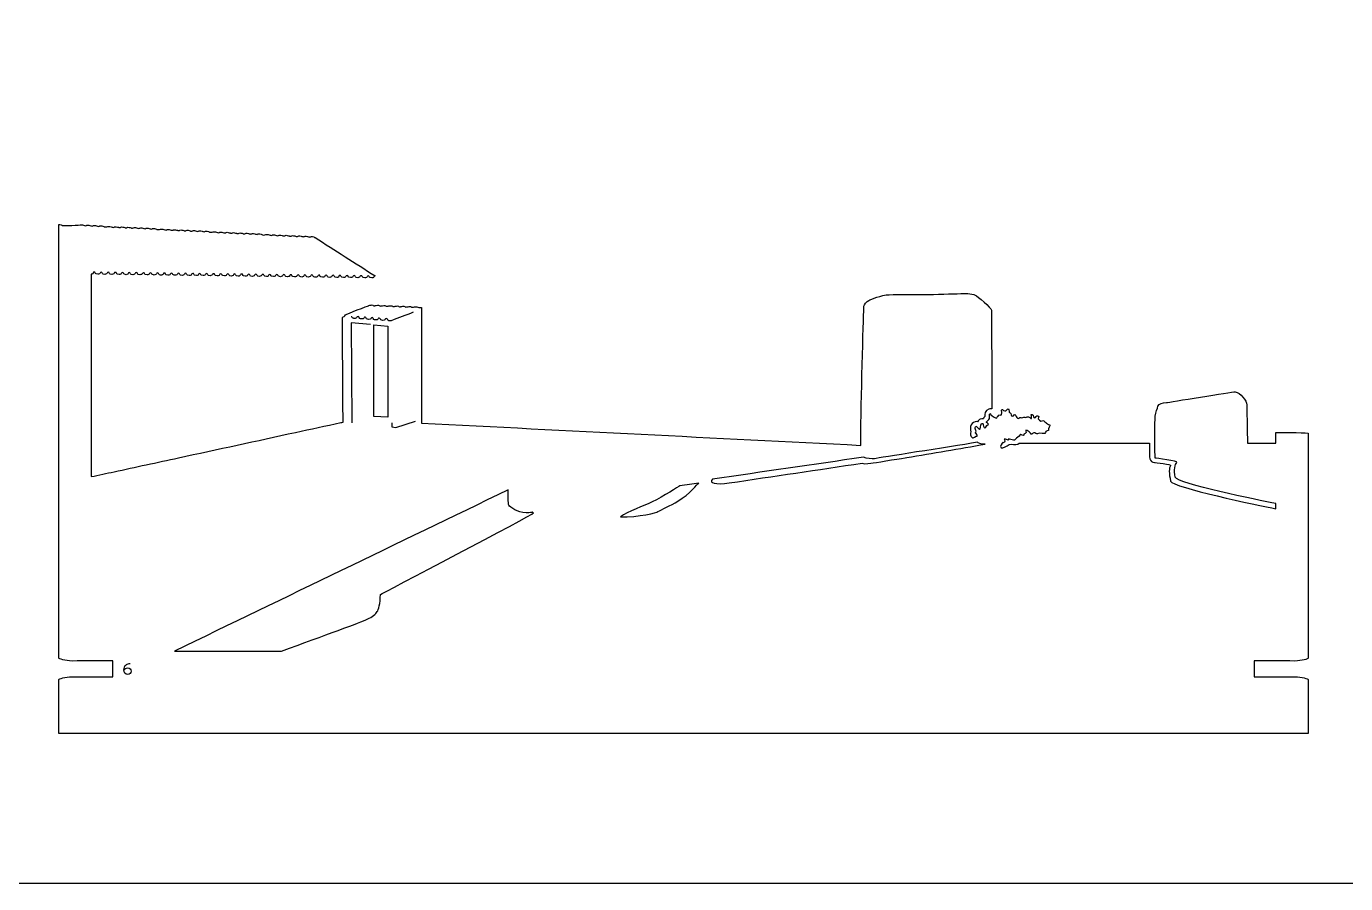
# Model space of a CAD drawing. Extents: x 0 to 1250, y 0 to 460.
# Drawn here: x 251.8 to 495.5, y 0.1 to 158.5 of the extents above; entities that cross this region are included whole.
import ezdxf

# ---------------------------------------------------------------- set-up
doc = ezdxf.new("R2010")
doc.units = 0
doc.header["$MEASUREMENT"] = 0
doc.layers.add('DEFAULT', color=18, linetype='CONTINUOUS')

msp = doc.modelspace()

# ---------------------------------------------------------------- linework, layer by layer
at = {"layer": 'DEFAULT', "color": 18}
msp.add_lwpolyline([(1250.13, 0.12), (0.12, 0.12), (0.12, 460.12), (1250.13, 460.12)], close=True, dxfattribs=at)
for points in [[(315.39, 103.39), (311.83, 103.68), (311.96, 85.21)], [(319.33, 85.21), (319.33, 84.48), (320.08, 84.4), (323.72, 85.52)]]:
    msp.add_lwpolyline(points, dxfattribs=at)
at = {"layer": 'DEFAULT', "color": 1}
msp.add_lwpolyline([(316.01, 103.35), (318.61, 103.12), (318.61, 86.27), (316.01, 86.4)], close=True, dxfattribs=at)
for points, knots in [([(483.63, 41.29), (483.98, 41.29), (484.75, 41.24), (486.14, 41.24), (487.47, 41.24), (488.56, 41.66), (488.63, 41.74), (488.63, 55.61), (488.63, 69.48), (488.63, 83.35), (487.52, 83.42), (483.18, 83.49), (482.64, 83.46), (482.64, 82.8), (482.64, 82.15), (482.64, 81.49), (480.89, 81.49), (479.13, 81.49), (477.38, 81.49), (477.36, 83.24), (477.26, 88.57), (477.26, 88.57), (477.26, 89.28), (476.11, 90.87), (475.09, 90.96), (474.65, 90.96), (462.74, 89.03), (462.42, 88.99), (461.74, 88.9), (460.98, 88.78), (460.86, 88.31), (460.74, 87.84), (460.47, 87.19), (460.36, 86.49), (460.28, 86.05), (460.26, 83.57), (460.27, 81.49), (460.28, 80.23), (460.31, 79.13), (460.36, 78.73), (460.36, 78.73), (464.71, 78.2), (464.36, 77.9), (464, 77.61), (463.71, 76.55), (464.06, 75.2), (464.38, 73.99), (479.44, 70.95), (482.64, 70.32), (482.64, 70), (482.64, 69.69), (482.64, 69.38), (479.36, 70.04), (463.52, 73.28), (463.2, 74.49), (462.85, 75.85), (462.85, 77), (463.2, 77.3), (463.55, 77.59), (460.21, 77.94), (460.21, 77.94), (459.21, 77.94), (459.26, 79), (459.26, 80.11), (459.26, 80.57), (459.26, 81.03), (459.26, 81.49), (451.24, 81.49), (443.22, 81.49), (435.2, 81.49), (434.93, 81.13), (434.35, 81.23), (433.75, 81.27), (433.11, 81.31), (432.92, 80.78), (432.2, 80.6), (431.56, 80.43), (431.73, 81.12), (432.07, 81.49), (432.1, 81.54), (432.14, 81.58), (432.19, 81.61), (432.27, 81.43), (432.77, 81.74), (432.49, 82.11), (432.21, 82.48), (433.49, 81.82), (433.22, 82.16), (432.94, 82.51), (434.26, 81.76), (434.48, 82.16), (434.7, 82.56), (435.3, 82.62), (435.35, 82.96), (435.4, 83.3), (436.25, 82.68), (436.06, 82.95), (435.88, 83.22), (436.75, 83.35), (436.45, 83.72), (436.14, 84.09), (437.14, 83.7), (437.29, 83.31), (437.44, 82.93), (437.56, 83.21), (437.9, 83.38), (438.24, 83.55), (438.4, 83.01), (438.6, 83.23), (438.8, 83.45), (440.21, 83.08), (440.09, 83.43), (439.97, 83.77), (440.85, 83.79), (440.66, 83.95), (440.46, 84.11), (441.12, 84.8), (440.85, 84.84), (440.59, 84.88), (440.24, 85.14), (440.11, 85.3), (439.98, 85.45), (439.63, 85.84), (439.45, 85.59), (439.27, 85.33), (438.53, 85.96), (438.76, 86.24), (439, 86.52), (438.48, 86.7), (438.33, 86.42), (438.19, 86.14), (437.87, 86.02), (437.89, 86.43), (437.9, 86.85), (437.23, 86.84), (437.39, 86.7), (437.55, 86.56), (437.47, 86.24), (437.46, 86.06), (437.45, 85.87), (437.05, 86.58), (436.69, 86.34), (436.33, 86.09), (436.18, 86.43), (435.9, 86.23), (435.63, 86.02), (435.43, 86.44), (435.14, 86.12), (434.85, 85.79), (434.49, 87.05), (434.31, 86.71), (434.14, 86.37), (433.76, 86.36), (433.75, 86.74), (433.74, 87.12), (433.33, 87.08), (433.34, 87.23), (433.36, 87.38), (433.29, 88.06), (433.05, 87.76), (432.82, 87.47), (432.65, 87.34), (432.34, 87.54), (432.02, 87.75), (431.94, 87.95), (431.99, 87.12), (432.05, 86.3), (431.7, 86.89), (431.48, 86.63), (431.28, 86.37), (431.12, 86.41), (431.09, 86.17), (431.06, 85.99), (430.51, 86.28), (430.14, 86.6), (430.04, 86.69), (429.95, 86.79), (429.89, 86.88), (429.65, 87.27), (429.79, 86.48), (429.71, 86.06), (429.63, 85.64), (429.39, 85.73), (429.35, 85.61), (429.3, 85.48), (428.95, 85.42), (429.39, 85.16), (429.83, 84.89), (429.26, 85.01), (429.05, 84.45), (428.84, 83.9), (428.56, 84.61), (428.59, 84.85), (428.63, 85.09), (428.22, 85.37), (428.16, 84.81), (428.1, 84.24), (427.93, 83.81), (427.69, 84.17), (427.45, 84.52), (427.16, 84.73), (427.12, 84.53), (427.09, 84.33), (427.03, 84.01), (427.23, 83.82), (427.42, 83.64), (427, 83.42), (427.13, 83.34), (427.25, 83.27), (427.55, 82.98), (427.48, 82.79), (427.32, 82.89), (426.59, 82.3), (426.57, 82.44), (426.39, 82.59), (426.27, 82.8), (426.22, 83.04), (426.18, 83.24), (426.21, 83.42), (426.26, 83.57), (426.14, 83.97), (426.21, 84.36), (426.24, 84.55), (426.32, 85), (426.65, 85.35), (427.08, 85.44), (427.2, 85.46), (427.34, 85.48), (427.49, 85.45), (427.66, 85.7), (427.87, 85.83), (428.02, 85.9), (428.2, 85.97), (428.39, 86), (428.57, 85.99), (428.59, 86.01), (428.84, 86.39), (428.84, 86.43), (428.84, 86.77), (428.84, 87.57), (429.61, 87.79), (429.67, 87.81), (429.89, 87.86), (430.15, 87.8), (430.16, 94.8), (430.1, 105.83), (430.1, 106.07), (430.1, 106.43), (427.41, 108.7), (427.11, 108.83), (426.79, 108.96), (426.26, 109.1), (425.7, 109.12), (425.15, 109.14), (422.9, 109.06), (420.34, 108.99), (418.08, 108.93), (412.68, 108.97), (411.2, 108.91), (409.72, 108.84), (407.82, 108.04), (407.44, 107.86), (407.07, 107.67), (406.55, 107.03), (406.52, 106.76), (406.48, 106.12), (406.06, 91.21), (405.97, 83.59), (405.97, 82.76), (405.97, 81.92), (405.97, 81.08), (378.9, 82.45), (351.83, 83.82), (324.77, 85.18), (324.77, 92.3), (324.77, 99.42), (324.77, 106.54), (324.44, 106.46), (324.14, 106.65), (323.91, 106.68), (323.68, 106.71), (323.24, 106.59), (323.24, 106.59), (322.91, 106.51), (322.97, 106.7), (322.74, 106.73), (322.51, 106.76), (322.07, 106.64), (322.07, 106.64), (321.74, 106.56), (321.79, 106.75), (321.56, 106.77), (321.33, 106.8), (320.89, 106.69), (320.89, 106.69), (320.57, 106.61), (320.62, 106.79), (320.39, 106.82), (320.15, 106.85), (319.72, 106.73), (319.72, 106.73), (319.39, 106.65), (319.44, 106.84), (319.21, 106.87), (318.98, 106.9), (318.54, 106.78), (318.54, 106.78), (318.21, 106.7), (318.27, 106.88), (318.03, 106.92), (317.8, 106.94), (317.37, 106.82), (317.37, 106.82), (317.04, 106.74), (317.09, 106.93), (316.86, 106.96), (316.63, 106.99), (316.19, 106.87), (316.19, 106.87), (315.86, 106.79), (315.92, 106.98), (315.68, 107.01), (315.45, 107.04), (315.02, 106.88), (315.02, 106.88), (315.02, 106.88), (310.87, 105.33), (310.78, 105.2), (310.69, 105.07), (310.63, 104.87), (310.51, 104.89), (310.39, 104.92), (310.2, 104.81), (310.19, 104.71), (310.23, 98.26), (310.27, 91.82), (310.31, 85.37), (310.17, 85.34), (310.02, 85.31), (309.87, 85.28), (307.09, 84.68), (304.32, 84.07), (301.54, 83.47), (294.33, 81.91), (287.12, 80.34), (279.91, 78.78), (275.95, 77.92), (271.98, 77.06), (268.02, 76.2), (266.61, 75.9), (265.2, 75.6), (263.79, 75.3), (263.79, 87.76), (263.79, 100.23), (263.79, 112.7), (263.86, 112.71), (263.9, 112.72), (263.9, 112.72), (264.21, 112.73), (264.07, 113.11), (264.32, 113.09), (264.57, 113.07), (264.45, 112.87), (264.67, 112.75), (264.9, 112.63), (265.14, 112.71), (265.14, 112.71), (265.45, 112.72), (265.38, 113.09), (265.63, 113.07), (265.88, 113.05), (265.76, 112.85), (265.98, 112.73), (266.21, 112.61), (266.45, 112.69), (266.45, 112.69), (266.76, 112.69), (266.69, 113.07), (266.94, 113.05), (267.19, 113.03), (267.07, 112.83), (267.3, 112.71), (267.52, 112.59), (267.77, 112.67), (267.77, 112.67), (268.07, 112.68), (268, 113.05), (268.25, 113.03), (268.5, 113.01), (268.38, 112.81), (268.61, 112.69), (268.83, 112.57), (269.08, 112.66), (269.08, 112.66), (269.39, 112.66), (269.32, 113.03), (269.56, 113.01), (269.81, 112.99), (269.69, 112.8), (269.92, 112.67), (270.14, 112.55), (270.39, 112.63), (270.39, 112.63), (270.7, 112.64), (270.56, 113.02), (270.8, 113), (271.05, 112.98), (270.93, 112.78), (271.16, 112.66), (271.39, 112.54), (271.63, 112.62), (271.63, 112.62), (271.94, 112.63), (271.87, 113), (272.12, 112.98), (272.37, 112.96), (272.25, 112.76), (272.47, 112.64), (272.7, 112.52), (272.94, 112.61), (272.94, 112.61), (273.25, 112.61), (273.18, 112.98), (273.43, 112.96), (273.68, 112.94), (273.56, 112.75), (273.78, 112.62), (274.01, 112.5), (274.25, 112.58), (274.25, 112.58), (274.56, 112.59), (274.49, 112.97), (274.74, 112.94), (274.99, 112.92), (274.87, 112.73), (275.09, 112.61), (275.32, 112.48), (275.56, 112.57), (275.56, 112.57), (275.87, 112.57), (275.8, 112.94), (276.05, 112.93), (276.3, 112.91), (276.18, 112.71), (276.41, 112.59), (276.63, 112.46), (276.88, 112.55), (276.88, 112.55), (277.19, 112.55), (277.04, 112.93), (277.29, 112.91), (277.54, 112.89), (277.42, 112.69), (277.65, 112.57), (277.87, 112.45), (278.12, 112.54), (278.12, 112.54), (278.43, 112.54), (278.35, 112.91), (278.6, 112.9), (278.85, 112.87), (278.73, 112.68), (278.96, 112.56), (279.19, 112.43), (279.43, 112.52), (279.43, 112.52), (279.74, 112.52), (279.67, 112.9), (279.91, 112.87), (280.16, 112.86), (280.04, 112.66), (280.27, 112.54), (280.49, 112.42), (280.74, 112.5), (280.74, 112.5), (281.05, 112.5), (280.97, 112.88), (281.22, 112.86), (281.48, 112.84), (281.36, 112.64), (281.58, 112.52), (281.81, 112.4), (282.05, 112.48), (282.05, 112.48), (282.36, 112.48), (282.29, 112.86), (282.54, 112.84), (282.78, 112.82), (282.66, 112.62), (282.89, 112.5), (283.12, 112.38), (283.36, 112.46), (283.36, 112.46), (283.67, 112.46), (283.53, 112.85), (283.78, 112.82), (284.03, 112.8), (283.91, 112.61), (284.14, 112.49), (284.36, 112.37), (284.6, 112.45), (284.6, 112.45), (284.91, 112.45), (284.84, 112.83), (285.09, 112.81), (285.34, 112.79), (285.22, 112.59), (285.44, 112.47), (285.67, 112.35), (285.91, 112.43), (285.91, 112.43), (286.22, 112.43), (286.15, 112.81), (286.4, 112.79), (286.65, 112.77), (286.53, 112.57), (286.76, 112.45), (286.98, 112.33), (287.23, 112.41), (287.23, 112.41), (287.54, 112.42), (287.46, 112.79), (287.71, 112.77), (287.96, 112.75), (287.84, 112.55), (288.07, 112.43), (288.29, 112.31), (288.54, 112.39), (288.54, 112.39), (288.85, 112.4), (288.77, 112.77), (289.02, 112.75), (289.27, 112.73), (289.15, 112.54), (289.38, 112.41), (289.6, 112.29), (289.85, 112.37), (289.85, 112.37), (290.16, 112.38), (290.02, 112.76), (290.27, 112.74), (290.51, 112.72), (290.4, 112.52), (290.62, 112.4), (290.85, 112.28), (291.09, 112.36), (291.09, 112.36), (291.4, 112.37), (291.33, 112.74), (291.58, 112.72), (291.83, 112.7), (291.71, 112.5), (291.93, 112.38), (292.16, 112.26), (292.4, 112.34), (292.4, 112.34), (292.71, 112.35), (292.64, 112.72), (292.89, 112.7), (293.14, 112.68), (293.02, 112.48), (293.24, 112.36), (293.47, 112.24), (293.71, 112.32), (293.71, 112.32), (294.02, 112.33), (293.95, 112.7), (294.2, 112.68), (294.45, 112.66), (294.33, 112.46), (294.56, 112.35), (294.78, 112.22), (295.02, 112.31), (295.02, 112.31), (295.33, 112.31), (295.26, 112.68), (295.51, 112.66), (295.76, 112.64), (295.64, 112.45), (295.87, 112.32), (296.09, 112.2), (296.33, 112.29), (296.33, 112.29), (296.64, 112.29), (296.5, 112.67), (296.75, 112.65), (297, 112.63), (296.88, 112.43), (297.11, 112.31), (297.34, 112.19), (297.58, 112.27), (297.58, 112.27), (297.89, 112.28), (297.82, 112.65), (298.06, 112.63), (298.31, 112.61), (298.19, 112.42), (298.42, 112.3), (298.64, 112.17), (298.89, 112.26), (298.89, 112.26), (299.2, 112.26), (299.12, 112.63), (299.38, 112.61), (299.62, 112.6), (299.51, 112.4), (299.73, 112.27), (299.96, 112.15), (300.2, 112.24), (300.2, 112.24), (300.51, 112.24), (300.44, 112.62), (300.68, 112.6), (300.93, 112.57), (300.81, 112.38), (301.04, 112.26), (301.27, 112.14), (301.51, 112.22), (301.51, 112.22), (301.82, 112.22), (301.75, 112.6), (302, 112.58), (302.25, 112.56), (302.13, 112.36), (302.35, 112.24), (302.58, 112.12), (302.82, 112.2), (302.82, 112.2), (303.13, 112.2), (302.99, 112.58), (303.24, 112.56), (303.49, 112.54), (303.37, 112.35), (303.59, 112.23), (303.82, 112.11), (304.06, 112.19), (304.06, 112.19), (304.37, 112.19), (304.3, 112.57), (304.55, 112.55), (304.8, 112.52), (304.68, 112.33), (304.91, 112.21), (305.13, 112.08), (305.38, 112.17), (305.38, 112.17), (305.69, 112.17), (305.61, 112.55), (305.86, 112.53), (306.11, 112.51), (305.99, 112.31), (306.22, 112.19), (306.44, 112.07), (306.68, 112.15), (306.68, 112.15), (307, 112.15), (306.92, 112.53), (307.17, 112.51), (307.42, 112.49), (307.3, 112.29), (307.53, 112.17), (307.75, 112.05), (308, 112.13), (308, 112.13), (308.31, 112.14), (308.23, 112.51), (308.48, 112.49), (308.73, 112.47), (308.61, 112.27), (308.84, 112.15), (309.07, 112.03), (309.31, 112.11), (309.31, 112.11), (309.62, 112.12), (309.48, 112.5), (309.73, 112.48), (309.98, 112.46), (309.86, 112.26), (310.08, 112.14), (310.31, 112.02), (310.55, 112.1), (310.55, 112.1), (310.86, 112.11), (310.79, 112.48), (311.04, 112.46), (311.29, 112.44), (311.17, 112.24), (311.39, 112.12), (311.62, 112), (311.86, 112.08), (311.86, 112.08), (312.17, 112.08), (312.1, 112.46), (312.35, 112.44), (312.6, 112.42), (312.48, 112.22), (312.7, 112.1), (312.93, 111.98), (313.17, 112.06), (313.17, 112.06), (313.48, 112.07), (313.41, 112.44), (313.66, 112.42), (313.91, 112.4), (313.79, 112.2), (314.02, 112.08), (314.24, 111.96), (314.48, 112.05), (314.48, 112.05), (314.8, 112.05), (314.72, 112.42), (314.97, 112.4), (315.22, 112.38), (315.1, 112.19), (315.33, 112.06), (315.55, 111.94), (315.79, 112.02), (315.79, 112.02), (316.1, 112.03), (315.96, 112.41), (316.21, 112.39), (312.52, 114.75), (308.83, 117.11), (305.13, 119.47), (305.13, 119.47), (304.72, 119.67), (304.49, 119.66), (304.25, 119.65), (304.29, 119.46), (303.97, 119.57), (303.97, 119.57), (303.55, 119.73), (303.31, 119.72), (303.08, 119.71), (303.11, 119.52), (302.79, 119.63), (302.79, 119.63), (302.37, 119.78), (302.14, 119.77), (301.9, 119.76), (301.94, 119.57), (301.62, 119.68), (301.62, 119.68), (301.2, 119.83), (300.96, 119.82), (300.73, 119.81), (300.77, 119.62), (300.44, 119.73), (300.44, 119.73), (300.02, 119.89), (299.78, 119.88), (299.55, 119.87), (299.59, 119.68), (299.27, 119.78), (299.27, 119.78), (298.85, 119.94), (298.61, 119.93), (298.38, 119.92), (298.42, 119.73), (298.09, 119.84), (298.09, 119.84), (297.67, 119.99), (297.43, 119.99), (297.2, 119.98), (297.24, 119.78), (296.92, 119.89), (296.92, 119.89), (296.5, 120.05), (296.26, 120.04), (296.02, 120.03), (295.72, 119.86), (295.4, 119.97), (295.4, 119.97), (294.98, 120.17), (294.75, 120.16), (294.51, 120.15), (294.55, 119.96), (294.23, 120.07), (294.23, 120.07), (293.81, 120.22), (293.57, 120.22), (293.34, 120.2), (293.38, 120.01), (293.06, 120.12), (293.06, 120.12), (292.63, 120.28), (292.4, 120.27), (292.16, 120.26), (292.2, 120.07), (291.88, 120.18), (291.88, 120.18), (291.46, 120.33), (291.22, 120.32), (290.99, 120.31), (291.03, 120.12), (290.7, 120.23), (290.7, 120.23), (290.28, 120.38), (290.05, 120.37), (289.81, 120.37), (289.85, 120.17), (289.53, 120.28), (289.53, 120.28), (289.11, 120.44), (288.87, 120.43), (288.64, 120.42), (288.68, 120.23), (288.35, 120.34), (288.35, 120.34), (287.93, 120.49), (287.7, 120.48), (287.46, 120.47), (287.5, 120.28), (287.18, 120.39), (287.18, 120.39), (286.76, 120.54), (286.52, 120.54), (286.29, 120.53), (285.98, 120.36), (285.66, 120.47), (285.66, 120.47), (285.24, 120.67), (285.01, 120.66), (284.77, 120.65), (284.81, 120.46), (284.49, 120.56), (284.49, 120.56), (284.07, 120.72), (283.84, 120.71), (283.6, 120.7), (283.64, 120.51), (283.32, 120.62), (283.32, 120.62), (282.89, 120.77), (282.66, 120.77), (282.42, 120.75), (282.46, 120.56), (282.14, 120.67), (282.14, 120.67), (281.72, 120.83), (281.48, 120.82), (281.25, 120.81), (281.29, 120.62), (280.97, 120.73), (280.97, 120.73), (280.54, 120.88), (280.31, 120.87), (280.07, 120.86), (280.11, 120.67), (279.79, 120.78), (279.79, 120.78), (279.37, 120.94), (279.13, 120.92), (278.9, 120.92), (278.94, 120.72), (278.62, 120.83), (278.62, 120.83), (278.19, 120.99), (277.96, 120.98), (277.72, 120.97), (277.76, 120.78), (277.44, 120.89), (277.44, 120.89), (277.02, 121.04), (276.78, 121.03), (276.55, 121.02), (276.24, 120.86), (275.92, 120.97), (275.92, 120.97), (275.51, 121.16), (275.27, 121.15), (275.03, 121.14), (275.08, 120.95), (274.75, 121.06), (274.75, 121.06), (274.33, 121.22), (274.1, 121.21), (273.86, 121.2), (273.9, 121.01), (273.58, 121.12), (273.58, 121.12), (273.16, 121.27), (272.92, 121.26), (272.68, 121.25), (272.73, 121.06), (272.41, 121.17), (272.41, 121.17), (271.98, 121.32), (271.75, 121.32), (271.51, 121.31), (271.55, 121.12), (271.23, 121.22), (271.23, 121.22), (270.8, 121.38), (270.57, 121.37), (270.33, 121.36), (270.37, 121.17), (270.05, 121.28), (270.05, 121.28), (269.63, 121.43), (269.4, 121.42), (269.16, 121.41), (269.2, 121.22), (268.88, 121.33), (268.88, 121.33), (268.45, 121.49), (268.22, 121.47), (267.99, 121.47), (268.02, 121.27), (267.7, 121.38), (267.7, 121.38), (267.28, 121.54), (267.04, 121.53), (266.81, 121.52), (266.5, 121.35), (266.18, 121.46), (266.18, 121.46), (265.77, 121.66), (265.53, 121.65), (265.3, 121.64), (265.34, 121.45), (265.01, 121.56), (265.01, 121.56), (264.59, 121.71), (264.35, 121.7), (264.12, 121.7), (264.11, 121.5), (263.79, 121.61), (263.79, 121.61), (263.36, 121.77), (263.13, 121.76), (262.89, 121.75), (262.93, 121.56), (262.61, 121.67), (262.61, 121.67), (262.19, 121.82), (261.95, 121.81), (261.72, 121.8), (258.76, 121.61), (258.44, 121.72), (258.44, 121.72), (258.03, 121.87), (257.79, 121.87), (257.79, 95.16), (257.79, 68.45), (257.79, 41.74), (257.79, 41.68), (258.91, 41.24), (260.29, 41.24), (261.67, 41.24), (262.45, 41.28), (262.79, 41.28), (264.46, 41.28), (266.12, 41.28), (267.79, 41.28), (267.79, 40.29), (267.79, 39.29), (267.79, 38.29), (266.12, 38.29), (264.46, 38.29), (262.79, 38.29), (262.45, 38.29), (261.67, 38.34), (260.29, 38.34), (258.91, 38.34), (257.79, 37.89), (257.79, 37.83), (257.79, 34.5), (257.79, 31.17), (257.79, 27.84), (334.74, 27.84), (411.69, 27.84), (488.63, 27.84), (488.63, 31.17), (488.63, 34.5), (488.63, 37.84), (488.56, 37.92), (487.47, 38.34), (486.14, 38.34), (484.75, 38.34), (483.98, 38.29), (483.63, 38.29), (481.97, 38.29), (480.3, 38.29), (478.64, 38.29), (478.64, 39.29), (478.64, 40.29), (478.64, 41.29), (480.3, 41.29), (481.97, 41.29), (483.63, 41.29)], [14.17, 14.17, 14.17, 14.17, 15.17, 15.17, 15.17, 16.17, 16.17, 16.17, 134.14, 134.14, 134.14, 135.14, 135.14, 135.14, 140.711, 140.711, 140.711, 155.601, 155.601, 155.601, 156.601, 156.601, 156.601, 157.601, 157.601, 157.601, 158.601, 158.601, 158.601, 159.601, 159.601, 159.601, 160.601, 160.601, 160.601, 161.601, 161.601, 161.601, 162.601, 162.601, 162.601, 163.601, 163.601, 163.601, 164.601, 164.601, 164.601, 165.601, 165.601, 165.601, 166.601, 166.601, 166.601, 167.601, 167.601, 167.601, 168.601, 168.601, 168.601, 169.601, 169.601, 169.601, 170.601, 170.601, 170.601, 174.53, 174.53, 174.53, 242.72, 242.72, 242.72, 243.72, 243.72, 243.72, 244.72, 244.72, 244.72, 245.72, 245.72, 245.72, 246.72, 246.72, 246.72, 247.72, 247.72, 247.72, 248.72, 248.72, 248.72, 249.72, 249.72, 249.72, 250.72, 250.72, 250.72, 251.72, 251.72, 251.72, 252.72, 252.72, 252.72, 253.72, 253.72, 253.72, 254.72, 254.72, 254.72, 255.72, 255.72, 255.72, 256.72, 256.72, 256.72, 257.72, 257.72, 257.72, 258.72, 258.72, 258.72, 259.72, 259.72, 259.72, 260.72, 260.72, 260.72, 261.72, 261.72, 261.72, 262.72, 262.72, 262.72, 263.72, 263.72, 263.72, 264.72, 264.72, 264.72, 265.72, 265.72, 265.72, 266.72, 266.72, 266.72, 267.72, 267.72, 267.72, 268.72, 268.72, 268.72, 269.72, 269.72, 269.72, 270.72, 270.72, 270.72, 271.72, 271.72, 271.72, 272.72, 272.72, 272.72, 273.72, 273.72, 273.72, 274.72, 274.72, 274.72, 275.72, 275.72, 275.72, 276.72, 276.72, 276.72, 277.72, 277.72, 277.72, 278.72, 278.72, 278.72, 279.72, 279.72, 279.72, 280.72, 280.72, 280.72, 281.72, 281.72, 281.72, 282.72, 282.72, 282.72, 283.72, 283.72, 283.72, 284.72, 284.72, 284.72, 285.72, 285.72, 285.72, 286.72, 286.72, 286.72, 287.72, 287.72, 287.72, 288.72, 288.72, 288.72, 289.72, 289.72, 289.72, 290.72, 290.72, 290.72, 291.72, 291.72, 291.72, 292.72, 292.72, 292.72, 293.72, 293.72, 293.72, 294.72, 294.72, 294.72, 295.72, 295.72, 295.72, 296.72, 296.72, 296.72, 297.72, 297.72, 297.72, 298.72, 298.72, 298.72, 299.72, 299.72, 299.72, 300.72, 300.72, 300.72, 301.72, 301.72, 301.72, 302.72, 302.72, 302.72, 303.72, 303.72, 303.72, 304.72, 304.72, 304.72, 305.72, 305.72, 305.72, 306.72, 306.72, 306.72, 307.72, 307.72, 307.72, 308.72, 308.72, 308.72, 309.72, 309.72, 309.72, 310.72, 310.72, 310.72, 371.26, 371.26, 371.26, 372.26, 372.26, 372.26, 373.26, 373.26, 373.26, 374.26, 374.26, 374.26, 375.26, 375.26, 375.26, 376.26, 376.26, 376.26, 377.26, 377.26, 377.26, 378.26, 378.26, 378.26, 379.26, 379.26, 379.26, 380.26, 380.26, 380.26, 381.26, 381.26, 381.26, 382.26, 382.26, 382.26, 383.26, 383.26, 383.26, 384.26, 384.26, 384.26, 385.26, 385.26, 385.26, 386.26, 386.26, 386.26, 387.26, 387.26, 387.26, 388.26, 388.26, 388.26, 389.26, 389.26, 389.26, 390.26, 390.26, 390.26, 445.062182, 445.062182, 445.062182, 446.062182, 446.062182, 446.062182, 447.062182, 447.062182, 447.062182, 448.062182, 448.062182, 448.062182, 449.062182, 449.062182, 449.062182, 450.062182, 450.062182, 450.062182, 556.082182, 556.082182, 556.082182, 557.082182, 557.082182, 557.082182, 558.082182, 558.082182, 558.082182, 559.082182, 559.082182, 559.082182, 560.082182, 560.082182, 560.082182, 561.082182, 561.082182, 561.082182, 562.082182, 562.082182, 562.082182, 563.082182, 563.082182, 563.082182, 564.082182, 564.082182, 564.082182, 565.082182, 565.082182, 565.082182, 566.082182, 566.082182, 566.082182, 567.082182, 567.082182, 567.082182, 568.082182, 568.082182, 568.082182, 569.082182, 569.082182, 569.082182, 570.082182, 570.082182, 570.082182, 571.082182, 571.082182, 571.082182, 572.082182, 572.082182, 572.082182, 573.082182, 573.082182, 573.082182, 574.082182, 574.082182, 574.082182, 575.082182, 575.082182, 575.082182, 576.082182, 576.082182, 576.082182, 577.082182, 577.082182, 577.082182, 578.082182, 578.082182, 578.082182, 579.082182, 579.082182, 579.082182, 580.082182, 580.082182, 580.082182, 581.082182, 581.082182, 581.082182, 582.082182, 582.082182, 582.082182, 583.082182, 583.082182, 583.082182, 584.082182, 584.082182, 584.082182, 585.082182, 585.082182, 585.082182, 586.082182, 586.082182, 586.082182, 587.082182, 587.082182, 587.082182, 588.082182, 588.082182, 588.082182, 589.082182, 589.082182, 589.082182, 590.082182, 590.082182, 590.082182, 591.082182, 591.082182, 591.082182, 592.082182, 592.082182, 592.082182, 593.082182, 593.082182, 593.082182, 594.082182, 594.082182, 594.082182, 595.082182, 595.082182, 595.082182, 596.082182, 596.082182, 596.082182, 597.082182, 597.082182, 597.082182, 598.082182, 598.082182, 598.082182, 599.082182, 599.082182, 599.082182, 600.082182, 600.082182, 600.082182, 601.082182, 601.082182, 601.082182, 602.082182, 602.082182, 602.082182, 603.082182, 603.082182, 603.082182, 604.082182, 604.082182, 604.082182, 605.082182, 605.082182, 605.082182, 606.082182, 606.082182, 606.082182, 607.082182, 607.082182, 607.082182, 608.082182, 608.082182, 608.082182, 609.082182, 609.082182, 609.082182, 610.082182, 610.082182, 610.082182, 611.082182, 611.082182, 611.082182, 612.082182, 612.082182, 612.082182, 613.082182, 613.082182, 613.082182, 614.082182, 614.082182, 614.082182, 615.082182, 615.082182, 615.082182, 616.082182, 616.082182, 616.082182, 617.082182, 617.082182, 617.082182, 618.082182, 618.082182, 618.082182, 619.082182, 619.082182, 619.082182, 620.082182, 620.082182, 620.082182, 621.082182, 621.082182, 621.082182, 622.082182, 622.082182, 622.082182, 623.082182, 623.082182, 623.082182, 624.082182, 624.082182, 624.082182, 625.082182, 625.082182, 625.082182, 626.082182, 626.082182, 626.082182, 627.082182, 627.082182, 627.082182, 628.082182, 628.082182, 628.082182, 629.082182, 629.082182, 629.082182, 630.082182, 630.082182, 630.082182, 631.082182, 631.082182, 631.082182, 632.082182, 632.082182, 632.082182, 633.082182, 633.082182, 633.082182, 634.082182, 634.082182, 634.082182, 635.082182, 635.082182, 635.082182, 636.082182, 636.082182, 636.082182, 637.082182, 637.082182, 637.082182, 638.082182, 638.082182, 638.082182, 639.082182, 639.082182, 639.082182, 640.082182, 640.082182, 640.082182, 641.082182, 641.082182, 641.082182, 642.082182, 642.082182, 642.082182, 643.082182, 643.082182, 643.082182, 644.082182, 644.082182, 644.082182, 645.082182, 645.082182, 645.082182, 646.082182, 646.082182, 646.082182, 647.082182, 647.082182, 647.082182, 648.082182, 648.082182, 648.082182, 649.082182, 649.082182, 649.082182, 650.082182, 650.082182, 650.082182, 651.082182, 651.082182, 651.082182, 652.082182, 652.082182, 652.082182, 653.082182, 653.082182, 653.082182, 654.082182, 654.082182, 654.082182, 655.082182, 655.082182, 655.082182, 656.082182, 656.082182, 656.082182, 657.082182, 657.082182, 657.082182, 658.082182, 658.082182, 658.082182, 659.082182, 659.082182, 659.082182, 660.082182, 660.082182, 660.082182, 661.082182, 661.082182, 661.082182, 662.082182, 662.082182, 662.082182, 663.082182, 663.082182, 663.082182, 664.082182, 664.082182, 664.082182, 665.082182, 665.082182, 665.082182, 666.082182, 666.082182, 666.082182, 667.082182, 667.082182, 667.082182, 668.082182, 668.082182, 668.082182, 669.082182, 669.082182, 669.082182, 670.082182, 670.082182, 670.082182, 671.082182, 671.082182, 671.082182, 672.082182, 672.082182, 672.082182, 673.082182, 673.082182, 673.082182, 674.082182, 674.082182, 674.082182, 675.082182, 675.082182, 675.082182, 676.082182, 676.082182, 676.082182, 677.082182, 677.082182, 677.082182, 678.082182, 678.082182, 678.082182, 679.082182, 679.082182, 679.082182, 680.082182, 680.082182, 680.082182, 681.082182, 681.082182, 681.082182, 682.082182, 682.082182, 682.082182, 683.082182, 683.082182, 683.082182, 684.082182, 684.082182, 684.082182, 685.082182, 685.082182, 685.082182, 686.082182, 686.082182, 686.082182, 687.082182, 687.082182, 687.082182, 688.082182, 688.082182, 688.082182, 689.082182, 689.082182, 689.082182, 690.082182, 690.082182, 690.082182, 691.082182, 691.082182, 691.082182, 692.082182, 692.082182, 692.082182, 693.082182, 693.082182, 693.082182, 694.082182, 694.082182, 694.082182, 695.082182, 695.082182, 695.082182, 696.082182, 696.082182, 696.082182, 697.082182, 697.082182, 697.082182, 698.082182, 698.082182, 698.082182, 699.082182, 699.082182, 699.082182, 700.082182, 700.082182, 700.082182, 701.082182, 701.082182, 701.082182, 702.082182, 702.082182, 702.082182, 703.082182, 703.082182, 703.082182, 704.082182, 704.082182, 704.082182, 705.082182, 705.082182, 705.082182, 706.082182, 706.082182, 706.082182, 707.082182, 707.082182, 707.082182, 708.082182, 708.082182, 708.082182, 709.082182, 709.082182, 709.082182, 710.082182, 710.082182, 710.082182, 711.082182, 711.082182, 711.082182, 712.082182, 712.082182, 712.082182, 713.082182, 713.082182, 713.082182, 714.082182, 714.082182, 714.082182, 715.082182, 715.082182, 715.082182, 716.082182, 716.082182, 716.082182, 717.082182, 717.082182, 717.082182, 718.082182, 718.082182, 718.082182, 719.082182, 719.082182, 719.082182, 720.082182, 720.082182, 720.082182, 721.082182, 721.082182, 721.082182, 722.082182, 722.082182, 722.082182, 723.082182, 723.082182, 723.082182, 724.082182, 724.082182, 724.082182, 725.082182, 725.082182, 725.082182, 726.082182, 726.082182, 726.082182, 727.082182, 727.082182, 727.082182, 728.082182, 728.082182, 728.082182, 729.082182, 729.082182, 729.082182, 730.082182, 730.082182, 730.082182, 731.082182, 731.082182, 731.082182, 732.082182, 732.082182, 732.082182, 733.082182, 733.082182, 733.082182, 734.082182, 734.082182, 734.082182, 735.082182, 735.082182, 735.082182, 736.082182, 736.082182, 736.082182, 737.082182, 737.082182, 737.082182, 738.082182, 738.082182, 738.082182, 739.082182, 739.082182, 739.082182, 740.082182, 740.082182, 740.082182, 741.082182, 741.082182, 741.082182, 742.082182, 742.082182, 742.082182, 743.082182, 743.082182, 743.082182, 744.082182, 744.082182, 744.082182, 745.082182, 745.082182, 745.082182, 746.082182, 746.082182, 746.082182, 747.082182, 747.082182, 747.082182, 748.082182, 748.082182, 748.082182, 749.082182, 749.082182, 749.082182, 750.082182, 750.082182, 750.082182, 751.082182, 751.082182, 751.082182, 752.082182, 752.082182, 752.082182, 979.212182, 979.212182, 979.212182, 980.212182, 980.212182, 980.212182, 981.212182, 981.212182, 981.212182, 995.382182, 995.382182, 995.382182, 1003.882182, 1003.882182, 1003.882182, 1018.052182, 1018.052182, 1018.052182, 1019.052182, 1019.052182, 1019.052182, 1020.052182, 1020.052182, 1020.052182, 1048.392182, 1048.392182, 1048.392182, 1702.752182, 1702.752182, 1702.752182, 1731.101182, 1731.101182, 1731.101182, 1732.101182, 1732.101182, 1732.101182, 1733.101182, 1733.101182, 1733.101182, 1747.271182, 1747.271182, 1747.271182, 1755.771182, 1755.771182, 1755.771182, 1769.941182, 1769.941182, 1769.941182, 1769.941182]), ([(414.44, 78.81), (414.12, 78.76), (409.34, 78.05), (408.27, 77.82), (407.7, 77.77), (406.79, 77.55), (406.22, 77.79), (398.03, 76.57), (389.83, 75.35), (381.64, 74.14), (379.19, 73.79), (377.78, 74.1), (378.56, 74.83), (387.86, 76.18), (397.16, 77.53), (406.46, 78.88), (407.03, 78.64), (407.95, 78.56), (408.51, 78.61), (409.35, 78.8), (422.02, 80.72), (427.54, 81.65), (427.54, 81.46), (428.17, 81.3), (428.95, 81.3), (424.12, 80.47), (419.28, 79.64), (414.44, 78.81)], [1, 1, 1, 1, 2, 2, 2, 3, 3, 3, 4, 4, 4, 5, 5, 5, 84.930158, 84.930158, 84.930158, 85.930158, 85.930158, 85.930158, 86.930158, 86.930158, 86.930158, 87.930158, 87.930158, 87.930158, 88.930158, 88.930158, 88.930158, 88.930158]), ([(372.17, 70.78), (370.82, 69.96), (369.13, 69.22), (368.45, 68.83), (368.46, 68.73), (364.91, 67.75), (361.57, 67.87), (362.85, 68.83), (365.99, 69.94), (367.42, 70.63), (369.54, 71.64), (372.25, 73.47), (372.54, 73.61), (373.7, 73.77), (374.87, 73.94), (376.03, 74.1), (375.77, 73.93), (374.37, 72.11), (372.17, 70.78)], [0, 0, 0, 0, 1, 1, 1, 2, 2, 2, 3, 3, 3, 4, 4, 4, 5, 5, 5, 6, 6, 6, 6]), ([(317.2, 53.53), (317.2, 51.8), (316.87, 50.66), (316.64, 50.39), (316.31, 49.9), (315.74, 49.41), (314.77, 48.96), (313.72, 48.46), (306.81, 45.93), (298.92, 43.07), (292.33, 43.07), (285.75, 43.07), (279.16, 43.07), (299.71, 53), (320.25, 62.92), (340.8, 72.85), (340.81, 71.18), (340.85, 70.13), (340.91, 70.05), (341.26, 69.64), (342.47, 68.61), (344.12, 68.61), (345.76, 68.61), (345.06, 68.89), (345.5, 68.61), (345.38, 68.29), (317.2, 53.53), (317.2, 53.53)], [1, 1, 1, 1, 2, 2, 2, 3, 3, 3, 4, 4, 4, 60, 60, 60, 61, 61, 61, 62, 62, 62, 63, 63, 63, 64, 64, 64, 65, 65, 65, 65])]:
    msp.add_open_spline(points, degree=3, knots=knots, dxfattribs=at)
at = {"layer": 'DEFAULT', "color": 18}
for points, knots in [([(323.27, 105.66), (321.92, 105.14), (320.57, 104.62), (319.22, 104.11), (318.99, 104), (318.76, 104.11), (318.76, 104.11), (318.45, 104.13), (318.55, 104.5), (318.31, 104.5), (318.05, 104.5), (318.16, 104.3), (317.92, 104.19), (317.69, 104.09), (317.45, 104.19), (317.45, 104.19), (317.14, 104.22), (317.25, 104.59), (317, 104.59), (316.75, 104.59), (316.85, 104.38), (316.61, 104.28), (316.38, 104.18), (316.14, 104.28), (316.14, 104.28), (315.84, 104.31), (315.94, 104.68), (315.69, 104.68), (315.44, 104.68), (315.54, 104.47), (315.31, 104.37), (315.07, 104.27), (314.83, 104.37), (314.83, 104.37), (314.53, 104.4), (314.63, 104.77), (314.38, 104.77), (314.13, 104.77), (314.23, 104.56), (314, 104.46), (313.76, 104.36), (313.53, 104.46), (313.53, 104.46), (313.22, 104.49), (313.32, 104.85), (313.07, 104.85), (312.82, 104.85), (312.93, 104.65), (312.69, 104.55), (312.45, 104.44), (312.22, 104.55), (312.22, 104.55), (311.91, 104.58), (312.08, 104.84), (311.83, 104.84)], [0, 0, 0, 0, 1, 1, 1, 2, 2, 2, 3, 3, 3, 4, 4, 4, 5, 5, 5, 6, 6, 6, 7, 7, 7, 8, 8, 8, 9, 9, 9, 10, 10, 10, 11, 11, 11, 12, 12, 12, 13, 13, 13, 14, 14, 14, 15, 15, 15, 16, 16, 16, 17, 17, 17, 18, 18, 18, 18]), ([(269.9, 39.55), (269.9, 39.79), (270.21, 39.96), (270.55, 39.96), (270.89, 39.96), (271.16, 39.75), (271.16, 39.37), (271.16, 39.01), (270.92, 38.78), (270.51, 38.78), (270.09, 38.78), (269.82, 39.1), (269.82, 39.61), (269.82, 39.99), (269.96, 40.3), (270.15, 40.49), (270.31, 40.65), (270.53, 40.75), (270.77, 40.78), (270.85, 40.79), (270.92, 40.79), (270.97, 40.79)], [0, 0, 0, 0, 1, 1, 1, 2, 2, 2, 3, 3, 3, 4, 4, 4, 5, 5, 5, 6, 6, 6, 7, 7, 7, 7])]:
    msp.add_open_spline(points, degree=3, knots=knots, dxfattribs=at)

doc.saveas('drawing.dxf')
